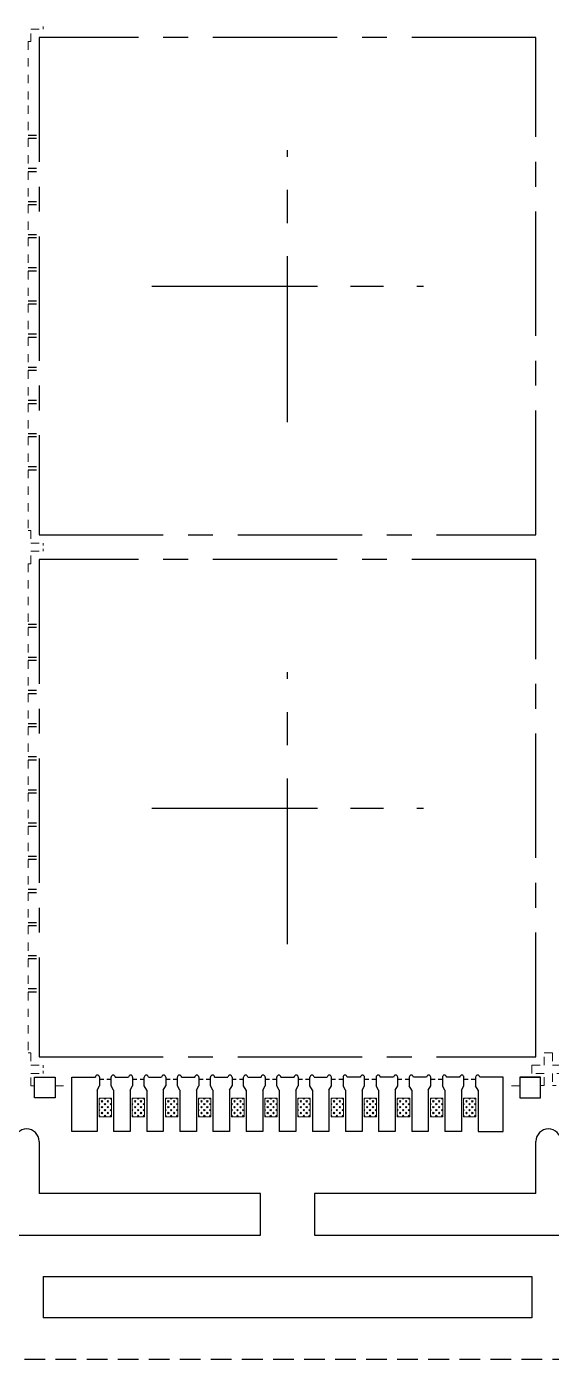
# Model space of a CAD drawing. Header units: inches. Extents: x 5 to 403, y 5 to 265.
# Drawn here: x 92.79 to 99.12, y 147.95 to 164.03 of the extents above; entities that cross this region are included whole.
import ezdxf

# ---------------------------------------------------------------- set-up
doc = ezdxf.new("R2010")
doc.units = ezdxf.units.IN
doc.header["$MEASUREMENT"] = 0
doc.linetypes.add('CENTER', pattern=[2, 1.25, -0.25, 0.25, -0.25])
doc.linetypes.add('HIDDEN', pattern=[0.375, 0.25, -0.125])
for name, color, linetype in [('1D（虚线、T-shape等)', 4, 'Continuous'), ('1（实线、SECTION图示等）', 7, 'Continuous'), ('CEN(中心线)', 1, 'CENTER'), ('EFFECTIVE AREA（塑封区域）', 4, 'HIDDEN'), ('LFBOT（框架底面线、虚线）', 4, 'HIDDEN'), ('LFTOP（框架正面线、实线）', 7, 'Continuous'), ('PKG LINE（虚线）', 2, 'HIDDEN'), ('PLATING（电镀）', 3, 'Continuous')]:
    doc.layers.add(name, color=color, linetype=linetype)

msp = doc.modelspace()

# ---------------------------------------------------------------- hatches: boundary and pattern name
at = {"layer": 'PLATING（电镀）', "linetype": 'ByBlock', "lineweight": 5}
h = msp.add_hatch(dxfattribs=at)
h.set_pattern_fill('CROSS', color=3, scale=0.05)
h.set_pattern_definition([(45, (-131.13546, -72.357227), (-0.035355339, 0.035355339), [0.025, -0.025]), (135, (-131.117783, -72.357227), (-0.035355339, -0.035355339), [0.025, -0.025])])
h.paths.add_polyline_path([(93.66232, 151.09804), (93.66232, 150.87304), (93.81232, 150.87304), (93.81232, 151.09804)])
h = msp.add_hatch(dxfattribs=at)
h.set_pattern_fill('CROSS', color=3, scale=0.05)
h.set_pattern_definition([(45, (-130.73546, -72.357227), (-0.035355339, 0.035355339), [0.025, -0.025]), (135, (-130.717783, -72.357227), (-0.035355339, -0.035355339), [0.025, -0.025])])
h.paths.add_polyline_path([(94.06232, 151.09804), (94.06232, 150.87304), (94.21232, 150.87304), (94.21232, 151.09804)])
h = msp.add_hatch(dxfattribs=at)
h.set_pattern_fill('CROSS', color=3, scale=0.05)
h.set_pattern_definition([(45, (-130.33546, -72.357227), (-0.035355339, 0.035355339), [0.025, -0.025]), (135, (-130.317783, -72.357227), (-0.035355339, -0.035355339), [0.025, -0.025])])
h.paths.add_polyline_path([(94.46232, 151.09804), (94.46232, 150.87304), (94.61232, 150.87304), (94.61232, 151.09804)])
h = msp.add_hatch(dxfattribs=at)
h.set_pattern_fill('CROSS', color=3, scale=0.05)
h.set_pattern_definition([(45, (-129.93546, -72.357227), (-0.035355339, 0.035355339), [0.025, -0.025]), (135, (-129.917783, -72.357227), (-0.035355339, -0.035355339), [0.025, -0.025])])
h.paths.add_polyline_path([(94.86232, 151.09804), (94.86232, 150.87304), (95.01232, 150.87304), (95.01232, 151.09804)])
h = msp.add_hatch(dxfattribs=at)
h.set_pattern_fill('CROSS', color=3, scale=0.05)
h.set_pattern_definition([(45, (-129.53546, -72.357227), (-0.035355339, 0.035355339), [0.025, -0.025]), (135, (-129.517783, -72.357227), (-0.035355339, -0.035355339), [0.025, -0.025])])
h.paths.add_polyline_path([(95.26232, 151.09804), (95.26232, 150.87304), (95.41232, 150.87304), (95.41232, 151.09804)])
h = msp.add_hatch(dxfattribs=at)
h.set_pattern_fill('CROSS', color=3, scale=0.05)
h.set_pattern_definition([(45, (-129.13546, -72.357227), (-0.035355339, 0.035355339), [0.025, -0.025]), (135, (-129.117783, -72.357227), (-0.035355339, -0.035355339), [0.025, -0.025])])
h.paths.add_polyline_path([(95.66232, 151.09804), (95.66232, 150.87304), (95.81232, 150.87304), (95.81232, 151.09804)])
h = msp.add_hatch(dxfattribs=at)
h.set_pattern_fill('CROSS', color=3, scale=0.05)
h.set_pattern_definition([(45, (-128.73546, -72.357227), (-0.035355339, 0.035355339), [0.025, -0.025]), (135, (-128.717783, -72.357227), (-0.035355339, -0.035355339), [0.025, -0.025])])
h.paths.add_polyline_path([(96.06232, 151.09804), (96.06232, 150.87304), (96.21232, 150.87304), (96.21232, 151.09804)])
h = msp.add_hatch(dxfattribs=at)
h.set_pattern_fill('CROSS', color=3, scale=0.05)
h.set_pattern_definition([(45, (-128.33546, -72.357227), (-0.035355339, 0.035355339), [0.025, -0.025]), (135, (-128.317783, -72.357227), (-0.035355339, -0.035355339), [0.025, -0.025])])
h.paths.add_polyline_path([(96.46232, 151.09804), (96.46232, 150.87304), (96.61232, 150.87304), (96.61232, 151.09804)])
h = msp.add_hatch(dxfattribs=at)
h.set_pattern_fill('CROSS', color=3, scale=0.05)
h.set_pattern_definition([(45, (-127.93546, -72.357227), (-0.035355339, 0.035355339), [0.025, -0.025]), (135, (-127.917783, -72.357227), (-0.035355339, -0.035355339), [0.025, -0.025])])
h.paths.add_polyline_path([(96.86232, 151.09804), (96.86232, 150.87304), (97.01232, 150.87304), (97.01232, 151.09804)])
h = msp.add_hatch(dxfattribs=at)
h.set_pattern_fill('CROSS', color=3, scale=0.05)
h.set_pattern_definition([(45, (-127.53546, -72.357227), (-0.035355339, 0.035355339), [0.025, -0.025]), (135, (-127.517783, -72.357227), (-0.035355339, -0.035355339), [0.025, -0.025])])
h.paths.add_polyline_path([(97.26232, 151.09804), (97.26232, 150.87304), (97.41232, 150.87304), (97.41232, 151.09804)])
h = msp.add_hatch(dxfattribs=at)
h.set_pattern_fill('CROSS', color=3, scale=0.05)
h.set_pattern_definition([(45, (-127.13546, -72.357227), (-0.035355339, 0.035355339), [0.025, -0.025]), (135, (-127.117783, -72.357227), (-0.035355339, -0.035355339), [0.025, -0.025])])
h.paths.add_polyline_path([(97.66232, 151.09804), (97.66232, 150.87304), (97.81232, 150.87304), (97.81232, 151.09804)])
h = msp.add_hatch(dxfattribs=at)
h.set_pattern_fill('CROSS', color=3, scale=0.05)
h.set_pattern_definition([(45, (-126.73546, -72.357227), (-0.035355339, 0.035355339), [0.025, -0.025]), (135, (-126.717783, -72.357227), (-0.035355339, -0.035355339), [0.025, -0.025])])
h.paths.add_polyline_path([(98.06232, 151.09804), (98.06232, 150.87304), (98.21232, 150.87304), (98.21232, 151.09804)])

# ---------------------------------------------------------------- linework, layer by layer
at = {"layer": '1D（虚线、T-shape等)', "linetype": 'HIDDEN', "ltscale": 0.2}
for p, q in [((92.90732, 162.71704, 0.1444), (92.80632, 162.71704, 0.1444)), ((92.90732, 162.67904, 0.1444), (92.80632, 162.67904, 0.1444)), ((92.90732, 162.31704, 0.1444), (92.80632, 162.31704, 0.1444)), ((92.90732, 162.27904, 0.1444), (92.80632, 162.27904, 0.1444)), ((92.90732, 161.91704, 0.1444), (92.80632, 161.91704, 0.1444)), ((92.90732, 161.87904, 0.1444), (92.80632, 161.87904, 0.1444)), ((92.90732, 161.51704, 0.1444), (92.80632, 161.51704, 0.1444)), ((92.90732, 161.47904, 0.1444), (92.80632, 161.47904, 0.1444)), ((92.90732, 161.11704, 0.1444), (92.80632, 161.11704, 0.1444)), ((92.90732, 161.07904, 0.1444), (92.80632, 161.07904, 0.1444)), ((92.90732, 160.71704, 0.1444), (92.80632, 160.71704, 0.1444)), ((92.90732, 160.67904, 0.1444), (92.80632, 160.67904, 0.1444)), ((92.90732, 160.31704, 0.1444), (92.80632, 160.31704, 0.1444)), ((92.90732, 160.27904, 0.1444), (92.80632, 160.27904, 0.1444)), ((92.90732, 159.91704, 0.1444), (92.80632, 159.91704, 0.1444)), ((92.90732, 159.87904, 0.1444), (92.80632, 159.87904, 0.1444)), ((92.90732, 159.51704, 0.1444), (92.80632, 159.51704, 0.1444)), ((92.90732, 159.47904, 0.1444), (92.80632, 159.47904, 0.1444)), ((92.90732, 159.11704, 0.1444), (92.80632, 159.11704, 0.1444)), ((92.90732, 159.07904, 0.1444), (92.80632, 159.07904, 0.1444)), ((92.90732, 158.71704, 0.1444), (92.80632, 158.71704, 0.1444)), ((92.90732, 158.67904, 0.1444), (92.80632, 158.67904, 0.1444)), ((92.90732, 156.81704, 0.1444), (92.80632, 156.81704, 0.1444)), ((92.90732, 156.77904, 0.1444), (92.80632, 156.77904, 0.1444)), ((92.90732, 156.41704, 0.1444), (92.80632, 156.41704, 0.1444)), ((92.90732, 156.37904, 0.1444), (92.80632, 156.37904, 0.1444)), ((92.90732, 156.01704, 0.1444), (92.80632, 156.01704, 0.1444)), ((92.90732, 155.97904, 0.1444), (92.80632, 155.97904, 0.1444)), ((92.90732, 155.61704, 0.1444), (92.80632, 155.61704, 0.1444)), ((92.90732, 155.57904, 0.1444), (92.80632, 155.57904, 0.1444)), ((92.90732, 155.21704, 0.1444), (92.80632, 155.21704, 0.1444)), ((92.90732, 155.17904, 0.1444), (92.80632, 155.17904, 0.1444)), ((92.90732, 154.81704, 0.1444), (92.80632, 154.81704, 0.1444)), ((92.90732, 154.77904, 0.1444), (92.80632, 154.77904, 0.1444)), ((92.90732, 154.41704, 0.1444), (92.80632, 154.41704, 0.1444)), ((92.90732, 154.37904, 0.1444), (92.80632, 154.37904, 0.1444)), ((92.90732, 154.01704, 0.1444), (92.80632, 154.01704, 0.1444)), ((92.90732, 153.97904, 0.1444), (92.80632, 153.97904, 0.1444)), ((92.90732, 153.61704, 0.1444), (92.80632, 153.61704, 0.1444)), ((92.90732, 153.57904, 0.1444), (92.80632, 153.57904, 0.1444)), ((92.90732, 153.21704, 0.1444), (92.80632, 153.21704, 0.1444)), ((92.90732, 153.17904, 0.1444), (92.80632, 153.17904, 0.1444)), ((92.90732, 152.81704, 0.1444), (92.80632, 152.81704, 0.1444)), ((92.90732, 152.77904, 0.1444), (92.80632, 152.77904, 0.1444)), ((92.90732, 152.41704, 0.1444), (92.80632, 152.41704, 0.1444)), ((92.90732, 152.37904, 0.1444), (92.80632, 152.37904, 0.1444))]:
    msp.add_line(p, q, dxfattribs=at)
at = {"layer": '1D（虚线、T-shape等)', "linetype": 'HIDDEN', "lineweight": 0, "ltscale": 0.25}
for p, q in [((93.13232, 151.24804, 0.1444), (93.33232, 151.24804, 0.1444)), ((98.74232, 151.24804, 0.1444), (98.54232, 151.24804, 0.1444))]:
    msp.add_line(p, q, dxfattribs=at)
at = {"layer": '1D（虚线、T-shape等)', "linetype": 'HIDDEN', "lineweight": 0, "ltscale": 0.25, "elevation": 0.1444}
for points in [[(92.80632, 163.84804), (92.83732, 163.84804), (92.83732, 163.99804), (92.98732, 163.99804), (92.98732, 164.02904)], [(92.80632, 157.94804), (92.83732, 157.94804), (92.83732, 157.79804), (92.98732, 157.79804), (92.98732, 157.76704)], [(92.80632, 157.54804), (92.83732, 157.54804), (92.83732, 157.69804), (92.98732, 157.69804), (92.98732, 157.72904)], [(92.80632, 151.64804), (92.83732, 151.64804), (92.83732, 151.49804), (92.98732, 151.49804), (92.98732, 151.46704)], [(98.99232, 151.25304), (99.03732, 151.25304), (99.03732, 151.39804), (98.88732, 151.39804), (98.88732, 151.49804), (99.03732, 151.49804), (99.03732, 151.64804), (99.13732, 151.64804), (99.13732, 151.49804), (99.28732, 151.49804), (99.28732, 151.39804), (99.13732, 151.39804), (99.13732, 151.25304), (99.18232, 151.25304)], [(92.88232, 151.24804), (92.83732, 151.24804), (92.83732, 151.39804), (92.98732, 151.39804), (92.98732, 151.42904)]]:
    msp.add_lwpolyline(points, dxfattribs=at)
at = {"layer": '1D（虚线、T-shape等)', "linetype": 'HIDDEN', "lineweight": 0, "ltscale": 0.3, "elevation": 0.1444}
for points in [[(92.80632, 163.84804), (92.80632, 163.11704)], [(92.80632, 163.07904), (92.80632, 162.71704)], [(92.80632, 162.67904), (92.80632, 162.31704)], [(92.80632, 162.27904), (92.80632, 161.91704)], [(92.80632, 161.87904), (92.80632, 161.51704)], [(92.80632, 161.47904), (92.80632, 161.11704)], [(92.80632, 161.07904), (92.80632, 160.71704)], [(92.80632, 160.67904), (92.80632, 160.31704)], [(92.80632, 160.27904), (92.80632, 159.91704)], [(92.80632, 159.87904), (92.80632, 159.51704)], [(92.80632, 159.47904), (92.80632, 159.11704)], [(92.80632, 159.07904), (92.80632, 158.71704)], [(92.80632, 158.67904), (92.80632, 157.94804)], [(92.80632, 157.54804), (92.80632, 156.81704)], [(92.80632, 156.77904), (92.80632, 156.41704)], [(92.80632, 156.37904), (92.80632, 156.01704)], [(92.80632, 155.97904), (92.80632, 155.61704)], [(92.80632, 155.57904), (92.80632, 155.21704)], [(92.80632, 155.17904), (92.80632, 154.81704)], [(92.80632, 154.77904), (92.80632, 154.41704)], [(92.80632, 154.37904), (92.80632, 154.01704)], [(92.80632, 153.97904), (92.80632, 153.61704)], [(92.80632, 153.57904), (92.80632, 153.21704)], [(92.80632, 153.17904), (92.80632, 152.81704)], [(92.80632, 152.77904), (92.80632, 152.41704)], [(92.80632, 152.37904), (92.80632, 151.64804)]]:
    msp.add_lwpolyline(points, dxfattribs=at)
at = {"layer": '1（实线、SECTION图示等）', "ltscale": 10}
for p, q in [((92.93732, 150.57804, 0.1444), (92.93732, 149.94804, 0.1444)), ((98.93732, 149.94804, 0.1444), (98.93732, 150.57804, 0.1444)), ((95.61232, 149.94804, 0.1444), (92.93732, 149.94804, 0.1444)), ((95.61232, 149.44804, 0.1444), (95.61232, 149.94804, 0.1444)), ((98.93732, 149.94804, 0.1444), (96.26232, 149.94804, 0.1444)), ((96.26232, 149.94804, 0.1444), (96.26232, 149.44804, 0.1444)), ((89.96232, 149.44804, 0.1444), (95.61232, 149.44804, 0.1444)), ((96.26232, 149.44804, 0.1444), (101.91232, 149.44804, 0.1444))]:
    msp.add_line(p, q, dxfattribs=at)
at = {"layer": '1（实线、SECTION图示等）'}
for p, q in [((92.98732, 148.94804, 0.1444), (98.88732, 148.94804, 0.1444)), ((92.98732, 148.94804, 0.1444), (92.98732, 148.44804, 0.1444)), ((98.88732, 148.94804, 0.1444), (98.88732, 148.44804, 0.1444)), ((98.88732, 148.44804, 0.1444), (92.98732, 148.44804, 0.1444))]:
    msp.add_line(p, q, dxfattribs=at)
at = {"layer": '1（实线、SECTION图示等）', "ltscale": 10}
for centre in [(92.78732, 150.57804, 0.1444), (99.08732, 150.57804, 0.1444)]:
    msp.add_arc(centre, 0.15, 0, 180, dxfattribs=at)
at = {"layer": 'CEN(中心线)', "linetype": 'CENTER', "ltscale": 1.6}
for p, q in [((95.93732, 159.25807, 0.1444), (95.93732, 162.538, 0.1444)), ((94.29736, 160.89804, 0.1444), (97.57729, 160.89804, 0.1444)), ((95.93732, 152.95807, 0.1444), (95.93732, 156.238, 0.1444)), ((94.29736, 154.59804, 0.1444), (97.57729, 154.59804, 0.1444))]:
    msp.add_line(p, q, dxfattribs=at)
at = {"layer": 'EFFECTIVE AREA（塑封区域）', "color": 1}
msp.add_line((152.63732, 147.94804, 0.1444), (78.03732, 147.94804, 0.1444), dxfattribs=at)
at = {"layer": 'LFBOT（框架底面线、虚线）', "linetype": 'HIDDEN', "ltscale": 0.2, "elevation": 0.1444}
for points in [[(93.66732, 151.32804), (93.71832, 151.32804)], [(93.75632, 151.32804), (93.80732, 151.32804)], [(94.06732, 151.32804), (94.11832, 151.32804)], [(94.15632, 151.32804), (94.20732, 151.32804)], [(94.46732, 151.32804), (94.51832, 151.32804)], [(94.55632, 151.32804), (94.60732, 151.32804)], [(94.86732, 151.32804), (94.91832, 151.32804)], [(94.95632, 151.32804), (95.00732, 151.32804)], [(95.26732, 151.32804), (95.31832, 151.32804)], [(95.35632, 151.32804), (95.40732, 151.32804)], [(95.66732, 151.32804), (95.71832, 151.32804)], [(95.75632, 151.32804), (95.80732, 151.32804)], [(96.06732, 151.32804), (96.11832, 151.32804)], [(96.15632, 151.32804), (96.20732, 151.32804)], [(96.46732, 151.32804), (96.51832, 151.32804)], [(96.55632, 151.32804), (96.60732, 151.32804)], [(96.86732, 151.32804), (96.91832, 151.32804)], [(96.95632, 151.32804), (97.00732, 151.32804)], [(97.26732, 151.32804), (97.31832, 151.32804)], [(97.35632, 151.32804), (97.40732, 151.32804)], [(97.66732, 151.32804), (97.71832, 151.32804)], [(97.75632, 151.32804), (97.80732, 151.32804)], [(98.06732, 151.32804), (98.11832, 151.32804)], [(98.15632, 151.32804), (98.20732, 151.32804)]]:
    msp.add_lwpolyline(points, dxfattribs=at)
at = {"layer": 'LFTOP（框架正面线、实线）', "color": 7}
for p, q in [((93.33232, 150.99804, 0.1444), (93.33232, 151.35304, 0.1444)), ((93.33232, 151.35304, 0.1444), (93.61732, 151.35304, 0.1444)), ((93.66732, 151.35304, 0.1444), (93.66732, 151.24804, 0.1444)), ((93.80732, 151.24804, 0.1444), (93.80732, 151.35304, 0.1444)), ((93.85732, 151.35304, 0.1444), (94.01732, 151.35304, 0.1444)), ((94.06732, 151.35304, 0.1444), (94.06732, 151.24804, 0.1444)), ((94.20732, 151.24804, 0.1444), (94.20732, 151.35304, 0.1444)), ((94.25732, 151.35304, 0.1444), (94.41732, 151.35304, 0.1444)), ((94.46732, 151.35304, 0.1444), (94.46732, 151.24804, 0.1444)), ((94.60732, 151.24804, 0.1444), (94.60732, 151.35304, 0.1444)), ((94.65732, 151.35304, 0.1444), (94.81732, 151.35304, 0.1444)), ((94.86732, 151.35304, 0.1444), (94.86732, 151.24804, 0.1444)), ((95.00732, 151.24804, 0.1444), (95.00732, 151.35304, 0.1444)), ((95.05732, 151.35304, 0.1444), (95.21732, 151.35304, 0.1444)), ((95.26732, 151.35304, 0.1444), (95.26732, 151.24804, 0.1444)), ((95.40732, 151.24804, 0.1444), (95.40732, 151.35304, 0.1444)), ((95.45732, 151.35304, 0.1444), (95.61732, 151.35304, 0.1444)), ((95.66732, 151.35304, 0.1444), (95.66732, 151.24804, 0.1444)), ((95.80732, 151.24804, 0.1444), (95.80732, 151.35304, 0.1444)), ((95.85732, 151.35304, 0.1444), (96.01732, 151.35304, 0.1444)), ((96.06732, 151.35304, 0.1444), (96.06732, 151.24804, 0.1444)), ((96.20732, 151.24804, 0.1444), (96.20732, 151.35304, 0.1444)), ((96.25732, 151.35304, 0.1444), (96.41732, 151.35304, 0.1444)), ((96.46732, 151.24804, 0.1444), (96.46732, 151.35304, 0.1444)), ((96.60732, 151.35304, 0.1444), (96.60732, 151.24804, 0.1444)), ((96.81732, 151.35304, 0.1444), (96.65732, 151.35304, 0.1444)), ((96.86732, 151.24804, 0.1444), (96.86732, 151.35304, 0.1444)), ((97.00732, 151.35304, 0.1444), (97.00732, 151.24804, 0.1444)), ((97.21732, 151.35304, 0.1444), (97.05732, 151.35304, 0.1444)), ((97.26732, 151.24804, 0.1444), (97.26732, 151.35304, 0.1444)), ((97.40732, 151.35304, 0.1444), (97.40732, 151.24804, 0.1444)), ((97.61732, 151.35304, 0.1444), (97.45732, 151.35304, 0.1444)), ((97.66732, 151.24804, 0.1444), (97.66732, 151.35304, 0.1444)), ((97.80732, 151.35304, 0.1444), (97.80732, 151.24804, 0.1444)), ((98.01732, 151.35304, 0.1444), (97.85732, 151.35304, 0.1444)), ((98.06732, 151.24804, 0.1444), (98.06732, 151.35304, 0.1444)), ((98.20732, 151.35304, 0.1444), (98.20732, 151.24804, 0.1444)), ((98.54232, 151.35304, 0.1444), (98.25732, 151.35304, 0.1444)), ((98.74232, 151.35304, 0.1444), (98.99232, 151.35304, 0.1444)), ((93.63732, 151.19804, 0.1444), (93.66732, 151.24804, 0.1444)), ((93.63732, 151.19804, 0.1444), (93.63732, 150.69804, 0.1444)), ((93.83732, 151.19804, 0.1444), (93.80732, 151.24804, 0.1444)), ((93.83732, 151.19804, 0.1444), (93.83732, 150.69804, 0.1444)), ((94.03732, 151.19804, 0.1444), (94.06732, 151.24804, 0.1444)), ((94.03732, 151.19804, 0.1444), (94.03732, 150.69804, 0.1444)), ((94.23732, 151.19804, 0.1444), (94.20732, 151.24804, 0.1444)), ((94.23732, 151.19804, 0.1444), (94.23732, 150.69804, 0.1444)), ((94.43732, 151.19804, 0.1444), (94.46732, 151.24804, 0.1444)), ((94.43732, 151.19804, 0.1444), (94.43732, 150.69804, 0.1444)), ((94.63732, 151.19804, 0.1444), (94.60732, 151.24804, 0.1444)), ((94.63732, 151.19804, 0.1444), (94.63732, 150.69804, 0.1444)), ((94.83732, 151.19804, 0.1444), (94.86732, 151.24804, 0.1444)), ((94.83732, 151.19804, 0.1444), (94.83732, 150.69804, 0.1444)), ((95.03732, 151.19804, 0.1444), (95.00732, 151.24804, 0.1444)), ((95.03732, 151.19804, 0.1444), (95.03732, 150.69804, 0.1444)), ((95.23732, 151.19804, 0.1444), (95.26732, 151.24804, 0.1444)), ((95.23732, 151.19804, 0.1444), (95.23732, 150.69804, 0.1444)), ((95.43732, 151.19804, 0.1444), (95.40732, 151.24804, 0.1444)), ((95.43732, 151.19804, 0.1444), (95.43732, 150.69804, 0.1444)), ((95.63732, 151.19804, 0.1444), (95.66732, 151.24804, 0.1444)), ((95.63732, 151.19804, 0.1444), (95.63732, 150.69804, 0.1444)), ((95.83732, 151.19804, 0.1444), (95.80732, 151.24804, 0.1444)), ((95.83732, 151.19804, 0.1444), (95.83732, 150.69804, 0.1444)), ((96.03732, 151.19804, 0.1444), (96.06732, 151.24804, 0.1444)), ((96.03732, 151.19804, 0.1444), (96.03732, 150.69804, 0.1444)), ((96.23732, 151.19804, 0.1444), (96.20732, 151.24804, 0.1444)), ((96.23732, 151.19804, 0.1444), (96.23732, 150.69804, 0.1444)), ((96.43732, 151.19804, 0.1444), (96.46732, 151.24804, 0.1444)), ((96.43732, 151.19804, 0.1444), (96.43732, 150.69804, 0.1444)), ((96.63732, 151.19804, 0.1444), (96.60732, 151.24804, 0.1444)), ((96.63732, 151.19804, 0.1444), (96.63732, 150.69804, 0.1444)), ((96.83732, 151.19804, 0.1444), (96.86732, 151.24804, 0.1444)), ((96.83732, 151.19804, 0.1444), (96.83732, 150.69804, 0.1444)), ((97.03732, 151.19804, 0.1444), (97.00732, 151.24804, 0.1444)), ((97.03732, 151.19804, 0.1444), (97.03732, 150.69804, 0.1444)), ((97.23732, 151.19804, 0.1444), (97.26732, 151.24804, 0.1444)), ((97.23732, 151.19804, 0.1444), (97.23732, 150.69804, 0.1444)), ((97.43732, 151.19804, 0.1444), (97.40732, 151.24804, 0.1444)), ((97.43732, 151.19804, 0.1444), (97.43732, 150.69804, 0.1444)), ((97.63732, 151.19804, 0.1444), (97.66732, 151.24804, 0.1444)), ((97.63732, 151.19804, 0.1444), (97.63732, 150.69804, 0.1444)), ((97.83732, 151.19804, 0.1444), (97.80732, 151.24804, 0.1444)), ((97.83732, 151.19804, 0.1444), (97.83732, 150.69804, 0.1444)), ((98.03732, 151.19804, 0.1444), (98.06732, 151.24804, 0.1444)), ((98.03732, 151.19804, 0.1444), (98.03732, 150.69804, 0.1444)), ((98.23732, 151.19804, 0.1444), (98.20732, 151.24804, 0.1444)), ((98.23732, 151.19804, 0.1444), (98.23732, 150.69804, 0.1444)), ((93.33232, 150.69804, 0.1444), (93.33232, 150.99804, 0.1444)), ((93.33732, 150.69804, 0.1444), (93.33232, 150.69804, 0.1444)), ((93.63732, 150.69804, 0.1444), (93.33732, 150.69804, 0.1444))]:
    msp.add_line(p, q, dxfattribs=at)
at = {"layer": 'LFTOP（框架正面线、实线）'}
for p, q in [((94.03732, 150.69804, 0.1444), (93.83732, 150.69804, 0.1444)), ((94.43732, 150.69804, 0.1444), (94.23732, 150.69804, 0.1444)), ((94.83732, 150.69804, 0.1444), (94.63732, 150.69804, 0.1444)), ((95.23732, 150.69804, 0.1444), (95.03732, 150.69804, 0.1444)), ((95.63732, 150.69804, 0.1444), (95.43732, 150.69804, 0.1444)), ((96.03732, 150.69804, 0.1444), (95.83732, 150.69804, 0.1444)), ((96.43732, 150.69804, 0.1444), (96.23732, 150.69804, 0.1444)), ((96.83732, 150.69804, 0.1444), (96.63732, 150.69804, 0.1444)), ((97.23732, 150.69804, 0.1444), (97.03732, 150.69804, 0.1444)), ((97.63732, 150.69804, 0.1444), (97.43732, 150.69804, 0.1444)), ((98.03732, 150.69804, 0.1444), (97.83732, 150.69804, 0.1444))]:
    msp.add_line(p, q, dxfattribs=at)
at = {"layer": 'LFTOP（框架正面线、实线）', "color": 7, "elevation": 0.1444}
for points in [[(92.88232, 151.35304), (93.13232, 151.35304), (93.13232, 151.10304), (92.88232, 151.10304)], [(98.99232, 151.35304), (98.74232, 151.35304), (98.74232, 151.10304), (98.99232, 151.10304)]]:
    msp.add_lwpolyline(points, close=True, dxfattribs=at)
msp.add_lwpolyline([(98.23732, 150.69804), (98.54232, 150.69804), (98.54232, 151.35304)], dxfattribs=at)
at = {"layer": 'LFTOP（框架正面线、实线）', "color": 7}
for centre in [(93.64232, 151.35304, 0.1444), (93.83232, 151.35304, 0.1444), (94.04232, 151.35304, 0.1444), (94.23232, 151.35304, 0.1444), (94.44232, 151.35304, 0.1444), (94.63232, 151.35304, 0.1444), (94.84232, 151.35304, 0.1444), (95.03232, 151.35304, 0.1444), (95.24232, 151.35304, 0.1444), (95.43232, 151.35304, 0.1444), (95.64232, 151.35304, 0.1444), (95.83232, 151.35304, 0.1444), (96.04232, 151.35304, 0.1444), (96.23232, 151.35304, 0.1444), (96.44232, 151.35304, 0.1444), (96.63232, 151.35304, 0.1444), (96.84232, 151.35304, 0.1444), (97.03232, 151.35304, 0.1444), (97.24232, 151.35304, 0.1444), (97.43232, 151.35304, 0.1444), (97.64232, 151.35304, 0.1444), (97.83232, 151.35304, 0.1444), (98.04232, 151.35304, 0.1444), (98.23232, 151.35304, 0.1444)]:
    msp.add_arc(centre, 0.025, 0, 180, dxfattribs=at)
at = {"layer": 'PKG LINE（虚线）', "color": 2, "linetype": 'CENTER', "ltscale": 1.2, "elevation": 0.1444}
for points in [[(92.93732, 157.89804), (98.93732, 157.89804), (98.93732, 163.89804), (92.93732, 163.89804)], [(92.93732, 151.59804), (98.93732, 151.59804), (98.93732, 157.59804), (92.93732, 157.59804)]]:
    msp.add_lwpolyline(points, close=True, dxfattribs=at)
at = {"layer": 'PLATING（电镀）', "color": 3, "linetype": 'ByBlock', "lineweight": 5, "elevation": 0.1444}
for points in [[(93.66232, 151.09804), (93.81232, 151.09804), (93.81232, 150.87304), (93.66232, 150.87304)], [(94.06232, 151.09804), (94.21232, 151.09804), (94.21232, 150.87304), (94.06232, 150.87304)], [(94.46232, 151.09804), (94.61232, 151.09804), (94.61232, 150.87304), (94.46232, 150.87304)], [(94.86232, 151.09804), (95.01232, 151.09804), (95.01232, 150.87304), (94.86232, 150.87304)], [(95.26232, 151.09804), (95.41232, 151.09804), (95.41232, 150.87304), (95.26232, 150.87304)], [(95.66232, 151.09804), (95.81232, 151.09804), (95.81232, 150.87304), (95.66232, 150.87304)], [(96.06232, 151.09804), (96.21232, 151.09804), (96.21232, 150.87304), (96.06232, 150.87304)], [(96.46232, 151.09804), (96.61232, 151.09804), (96.61232, 150.87304), (96.46232, 150.87304)], [(96.86232, 151.09804), (97.01232, 151.09804), (97.01232, 150.87304), (96.86232, 150.87304)], [(97.26232, 151.09804), (97.41232, 151.09804), (97.41232, 150.87304), (97.26232, 150.87304)], [(97.66232, 151.09804), (97.81232, 151.09804), (97.81232, 150.87304), (97.66232, 150.87304)], [(98.06232, 151.09804), (98.21232, 151.09804), (98.21232, 150.87304), (98.06232, 150.87304)]]:
    msp.add_lwpolyline(points, close=True, dxfattribs=at)

doc.saveas('drawing.dxf')
